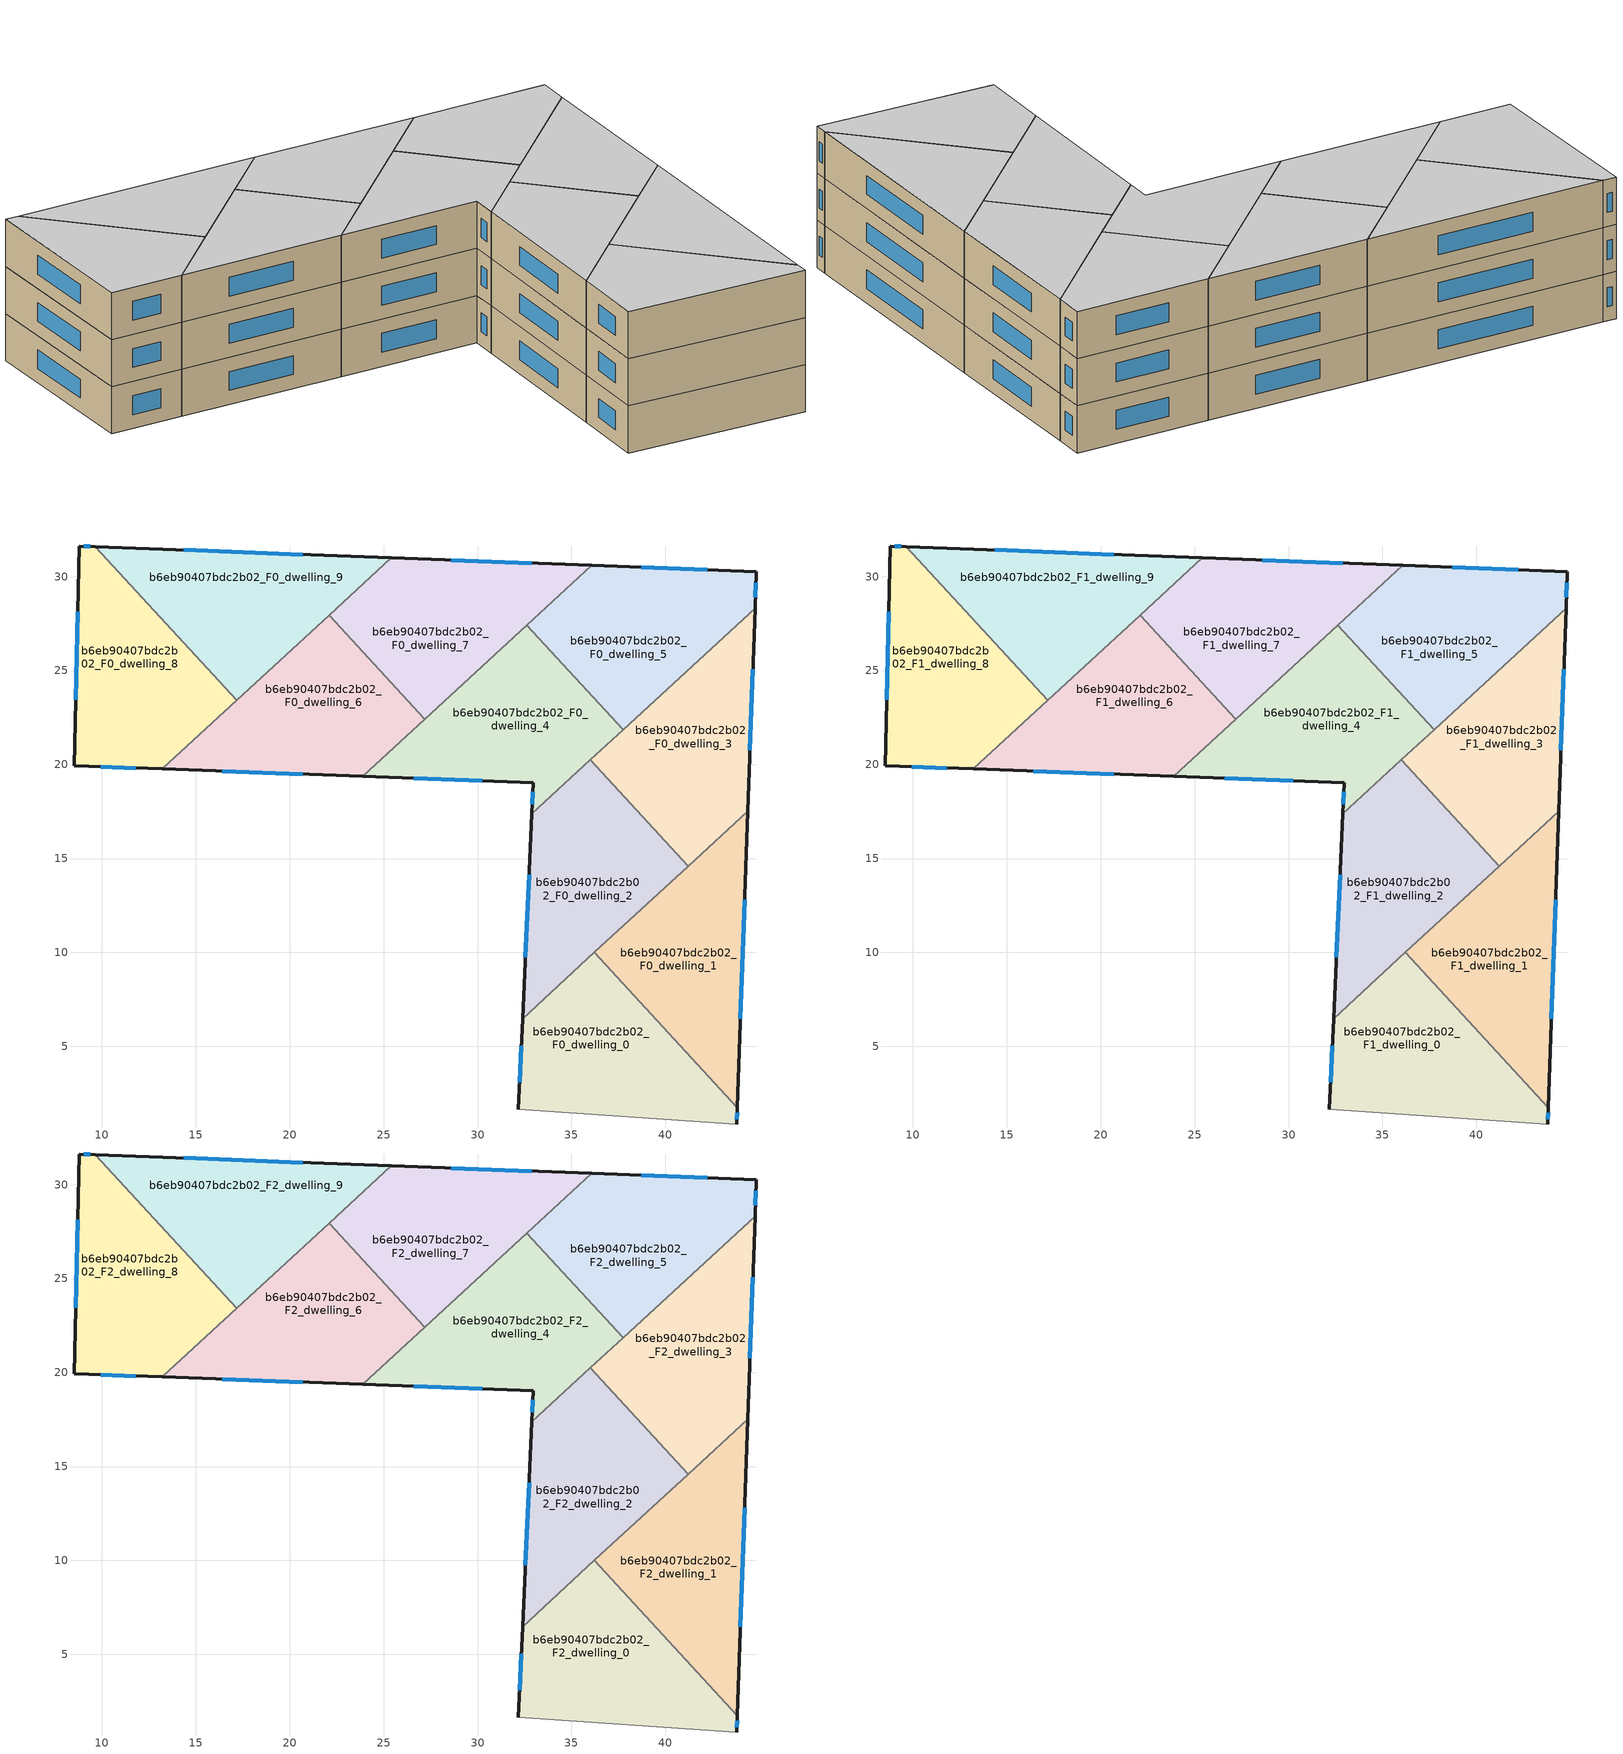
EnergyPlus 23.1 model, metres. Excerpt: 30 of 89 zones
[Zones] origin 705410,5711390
b6eb90407bdc2b02_F0_dwelling_0
 floor ground (EU_floor_Construction): 36.22,10 43.82,1.74 43.79,0.87 32.17,1.66 32.39,6.48 z0
 wall outside (EU_wall_Construction): 43.79,0.87 43.82,1.74 / 32.39,6.48 32.17,1.66 z0:3
 wall to b6eb90407bdc2b02_F0_dwelling_1 (EU_wall_Construction): 43.82,1.74 36.22,10 z0:3
 wall adiabatic (EU_wall_Construction): 32.17,1.66 43.79,0.87 z0:3
 wall to b6eb90407bdc2b02_F0_dwelling_2 (EU_wall_Construction): 36.22,10 32.39,6.48 z0:3
 window (EU_Window_Construction): 43.8,1.13 43.82,1.48 / 32.33,5.04 32.24,3.1 z0.9:2.1
b6eb90407bdc2b02_F0_dwelling_1
 floor ground (EU_floor_Construction): 44.38,17.52 43.82,1.74 36.22,10 z0
 wall outside (EU_wall_Construction): 43.82,1.74 44.38,17.52 z0:3
 wall to b6eb90407bdc2b02_F0_dwelling_3 (EU_wall_Construction): 44.38,17.52 41.21,14.6 z0:3
 wall to b6eb90407bdc2b02_F0_dwelling_2 (EU_wall_Construction): 41.21,14.6 36.22,10 z0:3
 window (EU_Window_Construction): 43.99,6.46 44.22,12.79 z0.9:2.1
b6eb90407bdc2b02_F0_dwelling_2
 floor ground (EU_floor_Construction): 36.01,20.25 41.21,14.6 32.39,6.48 32.9,17.39 z0
 wall outside (EU_wall_Construction): 32.9,17.39 32.39,6.48 z0:3
 wall to b6eb90407bdc2b02_F0_dwelling_3 (EU_wall_Construction): 41.21,14.6 36.01,20.25 z0:3
 wall to b6eb90407bdc2b02_F0_dwelling_4 (EU_wall_Construction): 36.01,20.25 32.9,17.39 z0:3
 window (EU_Window_Construction): 32.74,14.12 32.54,9.75 z0.9:2.1
b6eb90407bdc2b02_F0_dwelling_3
 floor ground (EU_floor_Construction): 44.77,28.31 44.38,17.52 41.21,14.6 36.01,20.25 z0
 wall outside (EU_wall_Construction): 44.38,17.52 44.77,28.31 z0:3
 wall to b6eb90407bdc2b02_F0_dwelling_5 (EU_wall_Construction): 44.77,28.31 37.74,21.85 z0:3
 wall to b6eb90407bdc2b02_F0_dwelling_4 (EU_wall_Construction): 37.74,21.85 36.01,20.25 z0:3
 window (EU_Window_Construction): 44.5,20.75 44.65,25.08 z0.9:2.1
b6eb90407bdc2b02_F0_dwelling_4
 floor ground (EU_floor_Construction): 32.63,27.41 37.74,21.85 32.9,17.39 32.97,19.03 23.89,19.37 z0
 wall outside (EU_wall_Construction): 23.89,19.37 32.97,19.03 32.9,17.39 z0:3
 wall to b6eb90407bdc2b02_F0_dwelling_5 (EU_wall_Construction): 37.74,21.85 32.63,27.41 z0:3
 wall to b6eb90407bdc2b02_F0_dwelling_7 (EU_wall_Construction): 32.63,27.41 27.2,22.42 z0:3
 wall to b6eb90407bdc2b02_F0_dwelling_6 (EU_wall_Construction): 27.2,22.42 23.89,19.37 z0:3
 window (EU_Window_Construction): 32.95,18.54 32.92,17.88 / 26.6,19.27 30.25,19.13 z0.9:2.1
b6eb90407bdc2b02_F0_dwelling_5
 floor ground (EU_floor_Construction): 44.83,30.26 44.77,28.31 37.74,21.85 32.63,27.41 36.08,30.59 z0
 wall outside (EU_wall_Construction): 44.77,28.31 44.83,30.26 36.08,30.59 z0:3
 wall to b6eb90407bdc2b02_F0_dwelling_7 (EU_wall_Construction): 36.08,30.59 32.63,27.41 z0:3
 window (EU_Window_Construction): 42.21,30.36 38.7,30.49 / 44.79,28.9 44.81,29.68 z0.9:2.1
b6eb90407bdc2b02_F0_dwelling_6
 floor ground (EU_floor_Construction): 22.11,27.95 27.2,22.42 23.89,19.37 13.21,19.76 z0
 wall outside (EU_wall_Construction): 13.21,19.76 23.89,19.37 z0:3
 wall to b6eb90407bdc2b02_F0_dwelling_7 (EU_wall_Construction): 27.2,22.42 22.11,27.95 z0:3
 wall to b6eb90407bdc2b02_F0_dwelling_9 (EU_wall_Construction): 22.11,27.95 17.18,23.41 z0:3
 wall to b6eb90407bdc2b02_F0_dwelling_8 (EU_wall_Construction): 17.18,23.41 13.21,19.76 z0:3
 window (EU_Window_Construction): 16.41,19.64 20.69,19.49 z0.9:2.1
b6eb90407bdc2b02_F0_dwelling_7
 floor ground (EU_floor_Construction): 36.08,30.59 27.2,22.42 22.11,27.95 25.42,31 z0
 wall outside (EU_wall_Construction): 36.08,30.59 25.42,31 z0:3
 wall to b6eb90407bdc2b02_F0_dwelling_9 (EU_wall_Construction): 25.42,31 22.11,27.95 z0:3
 window (EU_Window_Construction): 32.89,30.71 28.61,30.88 z0.9:2.1
b6eb90407bdc2b02_F0_dwelling_8
 floor ground (EU_floor_Construction): 9.65,31.6 17.18,23.41 13.21,19.76 8.54,19.94 8.8,31.63 z0
 wall outside (EU_wall_Construction): 9.65,31.6 8.8,31.63 8.54,19.94 13.21,19.76 z0:3
 wall to b6eb90407bdc2b02_F0_dwelling_9 (EU_wall_Construction): 17.18,23.41 9.65,31.6 z0:3
 window (EU_Window_Construction): 9.94,19.88 11.81,19.81 / 8.72,28.13 8.61,23.44 / 9.39,31.61 9.05,31.62 z0.9:2.1
b6eb90407bdc2b02_F0_dwelling_9
 floor ground (EU_floor_Construction): 25.42,31 17.18,23.41 9.65,31.6 z0
 wall outside (EU_wall_Construction): 25.42,31 9.65,31.6 z0:3
 window (EU_Window_Construction): 20.7,31.18 14.37,31.42 z0.9:2.1
b6eb90407bdc2b02_F1_dwelling_0
 floor to b6eb90407bdc2b02_F0_dwelling_0 (EU_floor_Construction): 36.22,10 43.82,1.74 43.79,0.87 32.17,1.66 32.39,6.48 z3
 wall outside (EU_wall_Construction): 43.79,0.87 43.82,1.74 / 32.39,6.48 32.17,1.66 z3:6
 wall to b6eb90407bdc2b02_F1_dwelling_1 (EU_wall_Construction): 43.82,1.74 36.22,10 z3:6
 wall adiabatic (EU_wall_Construction): 32.17,1.66 43.79,0.87 z3:6
 wall to b6eb90407bdc2b02_F1_dwelling_2 (EU_wall_Construction): 36.22,10 32.39,6.48 z3:6
 window (EU_Window_Construction): 43.8,1.13 43.82,1.48 / 32.33,5.04 32.24,3.1 z3.9:5.1
b6eb90407bdc2b02_F1_dwelling_1
 floor to b6eb90407bdc2b02_F0_dwelling_1 (EU_floor_Construction): 44.38,17.52 43.82,1.74 36.22,10 z3
 wall outside (EU_wall_Construction): 43.82,1.74 44.38,17.52 z3:6
 wall to b6eb90407bdc2b02_F1_dwelling_3 (EU_wall_Construction): 44.38,17.52 41.21,14.6 z3:6
 wall to b6eb90407bdc2b02_F1_dwelling_2 (EU_wall_Construction): 41.21,14.6 36.22,10 z3:6
 window (EU_Window_Construction): 43.99,6.46 44.22,12.79 z3.9:5.1
b6eb90407bdc2b02_F1_dwelling_2
 floor to b6eb90407bdc2b02_F0_dwelling_2 (EU_floor_Construction): 36.01,20.25 41.21,14.6 32.39,6.48 32.9,17.39 z3
 wall outside (EU_wall_Construction): 32.9,17.39 32.39,6.48 z3:6
 wall to b6eb90407bdc2b02_F1_dwelling_3 (EU_wall_Construction): 41.21,14.6 36.01,20.25 z3:6
 wall to b6eb90407bdc2b02_F1_dwelling_4 (EU_wall_Construction): 36.01,20.25 32.9,17.39 z3:6
 window (EU_Window_Construction): 32.74,14.12 32.54,9.75 z3.9:5.1
b6eb90407bdc2b02_F1_dwelling_3
 floor to b6eb90407bdc2b02_F0_dwelling_3 (EU_floor_Construction): 44.77,28.31 44.38,17.52 41.21,14.6 36.01,20.25 z3
 wall outside (EU_wall_Construction): 44.38,17.52 44.77,28.31 z3:6
 wall to b6eb90407bdc2b02_F1_dwelling_5 (EU_wall_Construction): 44.77,28.31 37.74,21.85 z3:6
 wall to b6eb90407bdc2b02_F1_dwelling_4 (EU_wall_Construction): 37.74,21.85 36.01,20.25 z3:6
 window (EU_Window_Construction): 44.5,20.75 44.65,25.08 z3.9:5.1
b6eb90407bdc2b02_F1_dwelling_4
 floor to b6eb90407bdc2b02_F0_dwelling_4 (EU_floor_Construction): 32.63,27.41 37.74,21.85 32.9,17.39 32.97,19.03 23.89,19.37 z3
 wall outside (EU_wall_Construction): 23.89,19.37 32.97,19.03 32.9,17.39 z3:6
 wall to b6eb90407bdc2b02_F1_dwelling_5 (EU_wall_Construction): 37.74,21.85 32.63,27.41 z3:6
 wall to b6eb90407bdc2b02_F1_dwelling_7 (EU_wall_Construction): 32.63,27.41 27.2,22.42 z3:6
 wall to b6eb90407bdc2b02_F1_dwelling_6 (EU_wall_Construction): 27.2,22.42 23.89,19.37 z3:6
 window (EU_Window_Construction): 32.95,18.54 32.92,17.88 / 26.6,19.27 30.25,19.13 z3.9:5.1
b6eb90407bdc2b02_F1_dwelling_5
 floor to b6eb90407bdc2b02_F0_dwelling_5 (EU_floor_Construction): 44.83,30.26 44.77,28.31 37.74,21.85 32.63,27.41 36.08,30.59 z3
 wall outside (EU_wall_Construction): 44.77,28.31 44.83,30.26 36.08,30.59 z3:6
 wall to b6eb90407bdc2b02_F1_dwelling_7 (EU_wall_Construction): 36.08,30.59 32.63,27.41 z3:6
 window (EU_Window_Construction): 42.21,30.36 38.7,30.49 / 44.79,28.9 44.81,29.68 z3.9:5.1
b6eb90407bdc2b02_F1_dwelling_6
 floor to b6eb90407bdc2b02_F0_dwelling_6 (EU_floor_Construction): 22.11,27.95 27.2,22.42 23.89,19.37 13.21,19.76 z3
 wall outside (EU_wall_Construction): 13.21,19.76 23.89,19.37 z3:6
 wall to b6eb90407bdc2b02_F1_dwelling_7 (EU_wall_Construction): 27.2,22.42 22.11,27.95 z3:6
 wall to b6eb90407bdc2b02_F1_dwelling_9 (EU_wall_Construction): 22.11,27.95 17.18,23.41 z3:6
 wall to b6eb90407bdc2b02_F1_dwelling_8 (EU_wall_Construction): 17.18,23.41 13.21,19.76 z3:6
 window (EU_Window_Construction): 16.41,19.64 20.69,19.49 z3.9:5.1
b6eb90407bdc2b02_F1_dwelling_7
 floor to b6eb90407bdc2b02_F0_dwelling_7 (EU_floor_Construction): 36.08,30.59 27.2,22.42 22.11,27.95 25.42,31 z3
 wall outside (EU_wall_Construction): 36.08,30.59 25.42,31 z3:6
 wall to b6eb90407bdc2b02_F1_dwelling_9 (EU_wall_Construction): 25.42,31 22.11,27.95 z3:6
 window (EU_Window_Construction): 32.89,30.71 28.61,30.88 z3.9:5.1
b6eb90407bdc2b02_F1_dwelling_8
 floor to b6eb90407bdc2b02_F0_dwelling_8 (EU_floor_Construction): 9.65,31.6 17.18,23.41 13.21,19.76 8.54,19.94 8.8,31.63 z3
 wall outside (EU_wall_Construction): 9.65,31.6 8.8,31.63 8.54,19.94 13.21,19.76 z3:6
 wall to b6eb90407bdc2b02_F1_dwelling_9 (EU_wall_Construction): 17.18,23.41 9.65,31.6 z3:6
 window (EU_Window_Construction): 9.94,19.88 11.81,19.81 / 8.72,28.13 8.61,23.44 / 9.39,31.61 9.05,31.62 z3.9:5.1
b6eb90407bdc2b02_F1_dwelling_9
 floor to b6eb90407bdc2b02_F0_dwelling_9 (EU_floor_Construction): 25.42,31 17.18,23.41 9.65,31.6 z3
 wall outside (EU_wall_Construction): 25.42,31 9.65,31.6 z3:6
 window (EU_Window_Construction): 20.7,31.18 14.37,31.42 z3.9:5.1
b6eb90407bdc2b02_F2_dwelling_0
 floor to b6eb90407bdc2b02_F1_dwelling_0 (EU_floor_Construction): 36.22,10 43.82,1.74 43.79,0.87 32.17,1.66 32.39,6.48 z6
 wall outside (EU_wall_Construction): 43.79,0.87 43.82,1.74 / 32.39,6.48 32.17,1.66 z6:9
 wall to b6eb90407bdc2b02_F2_dwelling_1 (EU_wall_Construction): 43.82,1.74 36.22,10 z6:9
 wall adiabatic (EU_wall_Construction): 32.17,1.66 43.79,0.87 z6:9
 wall to b6eb90407bdc2b02_F2_dwelling_2 (EU_wall_Construction): 36.22,10 32.39,6.48 z6:9
 window (EU_Window_Construction): 43.8,1.13 43.82,1.48 / 32.33,5.04 32.24,3.1 z6.9:8.1
 ceiling to b6eb90407bdc2b02_F3_dwelling_0 (EU_floor_Construction): 43.79,0.87 43.82,1.74 36.22,10 32.39,6.48 32.17,1.66 z9
b6eb90407bdc2b02_F2_dwelling_1
 floor to b6eb90407bdc2b02_F1_dwelling_1 (EU_floor_Construction): 44.38,17.52 43.82,1.74 36.22,10 z6
 wall outside (EU_wall_Construction): 43.82,1.74 44.38,17.52 z6:9
 wall to b6eb90407bdc2b02_F2_dwelling_3 (EU_wall_Construction): 44.38,17.52 41.21,14.6 z6:9
 wall to b6eb90407bdc2b02_F2_dwelling_2 (EU_wall_Construction): 41.21,14.6 36.22,10 z6:9
 window (EU_Window_Construction): 43.99,6.46 44.22,12.79 z6.9:8.1
 ceiling to b6eb90407bdc2b02_F3_dwelling_1 (EU_floor_Construction): 43.82,1.74 44.38,17.52 36.22,10 z9
b6eb90407bdc2b02_F2_dwelling_2
 floor to b6eb90407bdc2b02_F1_dwelling_2 (EU_floor_Construction): 36.01,20.25 41.21,14.6 32.39,6.48 32.9,17.39 z6
 wall outside (EU_wall_Construction): 32.9,17.39 32.39,6.48 z6:9
 wall to b6eb90407bdc2b02_F2_dwelling_3 (EU_wall_Construction): 41.21,14.6 36.01,20.25 z6:9
 wall to b6eb90407bdc2b02_F2_dwelling_4 (EU_wall_Construction): 36.01,20.25 32.9,17.39 z6:9
 window (EU_Window_Construction): 32.74,14.12 32.54,9.75 z6.9:8.1
 ceiling to b6eb90407bdc2b02_F3_dwelling_2 (EU_floor_Construction): 41.21,14.6 36.01,20.25 32.9,17.39 32.39,6.48 z9
b6eb90407bdc2b02_F2_dwelling_3
 floor to b6eb90407bdc2b02_F1_dwelling_3 (EU_floor_Construction): 44.77,28.31 44.38,17.52 41.21,14.6 36.01,20.25 z6
 wall outside (EU_wall_Construction): 44.38,17.52 44.77,28.31 z6:9
 wall to b6eb90407bdc2b02_F2_dwelling_5 (EU_wall_Construction): 44.77,28.31 37.74,21.85 z6:9
 wall to b6eb90407bdc2b02_F2_dwelling_4 (EU_wall_Construction): 37.74,21.85 36.01,20.25 z6:9
 window (EU_Window_Construction): 44.5,20.75 44.65,25.08 z6.9:8.1
 ceiling to b6eb90407bdc2b02_F3_dwelling_3 (EU_floor_Construction): 44.38,17.52 44.77,28.31 36.01,20.25 41.21,14.6 z9
b6eb90407bdc2b02_F2_dwelling_4
 floor to b6eb90407bdc2b02_F1_dwelling_4 (EU_floor_Construction): 32.63,27.41 37.74,21.85 32.9,17.39 32.97,19.03 23.89,19.37 z6
 wall outside (EU_wall_Construction): 23.89,19.37 32.97,19.03 32.9,17.39 z6:9
 wall to b6eb90407bdc2b02_F2_dwelling_5 (EU_wall_Construction): 37.74,21.85 32.63,27.41 z6:9
 wall to b6eb90407bdc2b02_F2_dwelling_7 (EU_wall_Construction): 32.63,27.41 27.2,22.42 z6:9
 wall to b6eb90407bdc2b02_F2_dwelling_6 (EU_wall_Construction): 27.2,22.42 23.89,19.37 z6:9
 window (EU_Window_Construction): 32.95,18.54 32.92,17.88 / 26.6,19.27 30.25,19.13 z6.9:8.1
 ceiling to b6eb90407bdc2b02_F3_dwelling_4 (EU_floor_Construction): 37.74,21.85 32.63,27.41 23.89,19.37 32.97,19.03 32.9,17.39 z9
b6eb90407bdc2b02_F2_dwelling_5
 floor to b6eb90407bdc2b02_F1_dwelling_5 (EU_floor_Construction): 44.83,30.26 44.77,28.31 37.74,21.85 32.63,27.41 36.08,30.59 z6
 wall outside (EU_wall_Construction): 44.77,28.31 44.83,30.26 36.08,30.59 z6:9
 wall to b6eb90407bdc2b02_F2_dwelling_7 (EU_wall_Construction): 36.08,30.59 32.63,27.41 z6:9
 window (EU_Window_Construction): 42.21,30.36 38.7,30.49 / 44.79,28.9 44.81,29.68 z6.9:8.1
 ceiling to b6eb90407bdc2b02_F3_dwelling_5 (EU_floor_Construction): 44.77,28.31 44.83,30.26 36.08,30.59 32.63,27.41 37.74,21.85 z9
b6eb90407bdc2b02_F2_dwelling_6
 floor to b6eb90407bdc2b02_F1_dwelling_6 (EU_floor_Construction): 22.11,27.95 27.2,22.42 23.89,19.37 13.21,19.76 z6
 wall outside (EU_wall_Construction): 13.21,19.76 23.89,19.37 z6:9
 wall to b6eb90407bdc2b02_F2_dwelling_7 (EU_wall_Construction): 27.2,22.42 22.11,27.95 z6:9
 wall to b6eb90407bdc2b02_F2_dwelling_9 (EU_wall_Construction): 22.11,27.95 17.18,23.41 z6:9
 wall to b6eb90407bdc2b02_F2_dwelling_8 (EU_wall_Construction): 17.18,23.41 13.21,19.76 z6:9
 window (EU_Window_Construction): 16.41,19.64 20.69,19.49 z6.9:8.1
 ceiling to b6eb90407bdc2b02_F3_dwelling_6 (EU_floor_Construction): 27.2,22.42 22.11,27.95 13.21,19.76 23.89,19.37 z9
b6eb90407bdc2b02_F2_dwelling_7
 floor to b6eb90407bdc2b02_F1_dwelling_7 (EU_floor_Construction): 36.08,30.59 27.2,22.42 22.11,27.95 25.42,31 z6
 wall outside (EU_wall_Construction): 36.08,30.59 25.42,31 z6:9
 wall to b6eb90407bdc2b02_F2_dwelling_9 (EU_wall_Construction): 25.42,31 22.11,27.95 z6:9
 window (EU_Window_Construction): 32.89,30.71 28.61,30.88 z6.9:8.1
 ceiling to b6eb90407bdc2b02_F3_dwelling_7 (EU_floor_Construction): 36.08,30.59 25.42,31 22.11,27.95 27.2,22.42 z9
b6eb90407bdc2b02_F2_dwelling_8
 floor to b6eb90407bdc2b02_F1_dwelling_8 (EU_floor_Construction): 9.65,31.6 17.18,23.41 13.21,19.76 8.54,19.94 8.8,31.63 z6
 wall outside (EU_wall_Construction): 9.65,31.6 8.8,31.63 8.54,19.94 13.21,19.76 z6:9
 wall to b6eb90407bdc2b02_F2_dwelling_9 (EU_wall_Construction): 17.18,23.41 9.65,31.6 z6:9
 window (EU_Window_Construction): 9.94,19.88 11.81,19.81 / 8.72,28.13 8.61,23.44 / 9.39,31.61 9.05,31.62 z6.9:8.1
 ceiling to b6eb90407bdc2b02_F3_dwelling_8 (EU_floor_Construction): 17.18,23.41 9.65,31.6 8.8,31.63 8.54,19.94 13.21,19.76 z9
b6eb90407bdc2b02_F2_dwelling_9
 floor to b6eb90407bdc2b02_F1_dwelling_9 (EU_floor_Construction): 25.42,31 17.18,23.41 9.65,31.6 z6
 wall outside (EU_wall_Construction): 25.42,31 9.65,31.6 z6:9
 window (EU_Window_Construction): 20.7,31.18 14.37,31.42 z6.9:8.1
 ceiling to b6eb90407bdc2b02_F3_dwelling_9 (EU_floor_Construction): 25.42,31 9.65,31.6 17.18,23.41 z9
[Building]
EU S2 Campaign: North Axis=0; Terrain=City; Solar Distribution=FullExterior
[Site:Location]
London: Latitude=51.5; Longitude=-0.5; Time Zone=0; Elevation=25
[SizingPeriod:WeatherFileDays]
AnnualSizingPeriod: Begin Month=1; Begin Day of Month=1; End Month=12; End Day of Month=31; Day of Week for Start Day=Monday; Use Weather File Daylight Saving Period=No; Use Weather File Rain and Snow Indicators=No
[MATERIAL]
EU_InternalMass_Material: Roughness=MediumRough; Thickness=0.1; Conductivity=1; Density=1800; Specific Heat=900; Thermal Absorptance=0.9; Solar Absorptance=0.7; Visible Absorptance=0.7
[MATERIAL:NOMASS] Roughness=MediumRough; Thermal Absorptance=0.9; Solar Absorptance=0.7; Visible Absorptance=0.7
Name | Thermal Resistance
EU_wall_NoMass | 1.04674
EU_floor_NoMass | 2.04616
[WINDOWMATERIAL:SIMPLEGLAZINGSYSTEM]
EU_Window_SimpleGlazing: UFactor=4.25843; Solar Heat Gain Coefficient=0.85; Visible Transmittance=0.85
[CONSTRUCTION]
EU_wall_Construction: EU_wall_NoMass
EU_floor_Construction: EU_floor_NoMass
EU_Window_Construction: EU_Window_SimpleGlazing
EU_InternalMass_Construction: EU_InternalMass_Material
[ZONE] Type=1; Multiplier=1; Ceiling Height=autocalculate; Floor Area=autocalculate; Part of Total Floor Area=Yes
Name | Volume
b6eb90407bdc2b02_F0_dwelling_0; b6eb90407bdc2b02_F1_dwelling_0; b6eb90407bdc2b02_F2_dwelling_0 | 186.964
b6eb90407bdc2b02_F0_dwelling_1; b6eb90407bdc2b02_F1_dwelling_1; b6eb90407bdc2b02_F2_dwelling_1 | 186.929
b6eb90407bdc2b02_F0_dwelling_2; b6eb90407bdc2b02_F1_dwelling_2; b6eb90407bdc2b02_F2_dwelling_2 | 186.943
b6eb90407bdc2b02_F0_dwelling_3; b6eb90407bdc2b02_F1_dwelling_3; b6eb90407bdc2b02_F2_dwelling_3 | 186.94
b6eb90407bdc2b02_F0_dwelling_4; b6eb90407bdc2b02_F1_dwelling_4; b6eb90407bdc2b02_F2_dwelling_4 | 186.948
b6eb90407bdc2b02_F0_dwelling_5; b6eb90407bdc2b02_F1_dwelling_5; b6eb90407bdc2b02_F2_dwelling_5 | 186.931
b6eb90407bdc2b02_F0_dwelling_6; b6eb90407bdc2b02_F1_dwelling_6; b6eb90407bdc2b02_F2_dwelling_6 | 186.949
b6eb90407bdc2b02_F0_dwelling_7; b6eb90407bdc2b02_F1_dwelling_7; b6eb90407bdc2b02_F2_dwelling_7 | 186.944
b6eb90407bdc2b02_F0_dwelling_8; b6eb90407bdc2b02_F1_dwelling_8; b6eb90407bdc2b02_F2_dwelling_8 | 186.927
b6eb90407bdc2b02_F0_dwelling_9; b6eb90407bdc2b02_F1_dwelling_9; b6eb90407bdc2b02_F2_dwelling_9 | 186.934
[INTERNALMASS] Construction=EU_InternalMass_Construction
Name | Zone or ZoneList | Surface Area
b6eb90407bdc2b02_F0_dwelling_0_EU_InternalMass | b6eb90407bdc2b02_F0_dwelling_0 | 62.3211
b6eb90407bdc2b02_F0_dwelling_1_EU_InternalMass | b6eb90407bdc2b02_F0_dwelling_1 | 62.3097
b6eb90407bdc2b02_F0_dwelling_2_EU_InternalMass | b6eb90407bdc2b02_F0_dwelling_2 | 62.3146
b6eb90407bdc2b02_F0_dwelling_3_EU_InternalMass | b6eb90407bdc2b02_F0_dwelling_3 | 62.3135
b6eb90407bdc2b02_F0_dwelling_4_EU_InternalMass | b6eb90407bdc2b02_F0_dwelling_4 | 62.316
b6eb90407bdc2b02_F0_dwelling_5_EU_InternalMass | b6eb90407bdc2b02_F0_dwelling_5 | 62.31
b6eb90407bdc2b02_F0_dwelling_6_EU_InternalMass | b6eb90407bdc2b02_F0_dwelling_6 | 62.3165
b6eb90407bdc2b02_F0_dwelling_7_EU_InternalMass | b6eb90407bdc2b02_F0_dwelling_7 | 62.3146
b6eb90407bdc2b02_F0_dwelling_8_EU_InternalMass | b6eb90407bdc2b02_F0_dwelling_8 | 62.3094
b6eb90407bdc2b02_F0_dwelling_9_EU_InternalMass | b6eb90407bdc2b02_F0_dwelling_9 | 62.3113
b6eb90407bdc2b02_F1_dwelling_0_EU_InternalMass | b6eb90407bdc2b02_F1_dwelling_0 | 62.3211
b6eb90407bdc2b02_F1_dwelling_1_EU_InternalMass | b6eb90407bdc2b02_F1_dwelling_1 | 62.3097
b6eb90407bdc2b02_F1_dwelling_2_EU_InternalMass | b6eb90407bdc2b02_F1_dwelling_2 | 62.3146
b6eb90407bdc2b02_F1_dwelling_3_EU_InternalMass | b6eb90407bdc2b02_F1_dwelling_3 | 62.3135
b6eb90407bdc2b02_F1_dwelling_4_EU_InternalMass | b6eb90407bdc2b02_F1_dwelling_4 | 62.316
b6eb90407bdc2b02_F1_dwelling_5_EU_InternalMass | b6eb90407bdc2b02_F1_dwelling_5 | 62.31
b6eb90407bdc2b02_F1_dwelling_6_EU_InternalMass | b6eb90407bdc2b02_F1_dwelling_6 | 62.3165
b6eb90407bdc2b02_F1_dwelling_7_EU_InternalMass | b6eb90407bdc2b02_F1_dwelling_7 | 62.3146
b6eb90407bdc2b02_F1_dwelling_8_EU_InternalMass | b6eb90407bdc2b02_F1_dwelling_8 | 62.3094
b6eb90407bdc2b02_F1_dwelling_9_EU_InternalMass | b6eb90407bdc2b02_F1_dwelling_9 | 62.3113
b6eb90407bdc2b02_F2_dwelling_0_EU_InternalMass | b6eb90407bdc2b02_F2_dwelling_0 | 62.3211
b6eb90407bdc2b02_F2_dwelling_1_EU_InternalMass | b6eb90407bdc2b02_F2_dwelling_1 | 62.3097
b6eb90407bdc2b02_F2_dwelling_2_EU_InternalMass | b6eb90407bdc2b02_F2_dwelling_2 | 62.3146
b6eb90407bdc2b02_F2_dwelling_3_EU_InternalMass | b6eb90407bdc2b02_F2_dwelling_3 | 62.3135
b6eb90407bdc2b02_F2_dwelling_4_EU_InternalMass | b6eb90407bdc2b02_F2_dwelling_4 | 62.316
b6eb90407bdc2b02_F2_dwelling_5_EU_InternalMass | b6eb90407bdc2b02_F2_dwelling_5 | 62.31
b6eb90407bdc2b02_F2_dwelling_6_EU_InternalMass | b6eb90407bdc2b02_F2_dwelling_6 | 62.3165
b6eb90407bdc2b02_F2_dwelling_7_EU_InternalMass | b6eb90407bdc2b02_F2_dwelling_7 | 62.3146
b6eb90407bdc2b02_F2_dwelling_8_EU_InternalMass | b6eb90407bdc2b02_F2_dwelling_8 | 62.3094
b6eb90407bdc2b02_F2_dwelling_9_EU_InternalMass | b6eb90407bdc2b02_F2_dwelling_9 | 62.3113
[OTHEREQUIPMENT] Fuel Type=Electricity; Design Level Calculation Method=Watts/Area; Power per Zone Floor Area=1; Fraction Latent=0; Fraction Radiant=0; Fraction Lost=0; Carbon Dioxide Generation Rate=0; EndUse Subcategory=EU_Step8_InternalGains
Name | Zone or ZoneList or Space or SpaceList | Schedule
EU_Step8_InternalGain_b6eb90407bdc2b02_F0_dwelling_0_f000 | b6eb90407bdc2b02_F0_dwelling_0 | EU_Step8_GainSchedule_b6eb90407bdc2b02_F0_dwelling_0_f000
EU_Step8_InternalGain_b6eb90407bdc2b02_F0_dwelling_1_f000 | b6eb90407bdc2b02_F0_dwelling_1 | EU_Step8_GainSchedule_b6eb90407bdc2b02_F0_dwelling_1_f000
EU_Step8_InternalGain_b6eb90407bdc2b02_F0_dwelling_2_f000 | b6eb90407bdc2b02_F0_dwelling_2 | EU_Step8_GainSchedule_b6eb90407bdc2b02_F0_dwelling_2_f000
EU_Step8_InternalGain_b6eb90407bdc2b02_F0_dwelling_3_f000 | b6eb90407bdc2b02_F0_dwelling_3 | EU_Step8_GainSchedule_b6eb90407bdc2b02_F0_dwelling_3_f000
EU_Step8_InternalGain_b6eb90407bdc2b02_F0_dwelling_4_f000 | b6eb90407bdc2b02_F0_dwelling_4 | EU_Step8_GainSchedule_b6eb90407bdc2b02_F0_dwelling_4_f000
EU_Step8_InternalGain_b6eb90407bdc2b02_F0_dwelling_5_f000 | b6eb90407bdc2b02_F0_dwelling_5 | EU_Step8_GainSchedule_b6eb90407bdc2b02_F0_dwelling_5_f000
EU_Step8_InternalGain_b6eb90407bdc2b02_F0_dwelling_6_f000 | b6eb90407bdc2b02_F0_dwelling_6 | EU_Step8_GainSchedule_b6eb90407bdc2b02_F0_dwelling_6_f000
EU_Step8_InternalGain_b6eb90407bdc2b02_F0_dwelling_7_f000 | b6eb90407bdc2b02_F0_dwelling_7 | EU_Step8_GainSchedule_b6eb90407bdc2b02_F0_dwelling_7_f000
EU_Step8_InternalGain_b6eb90407bdc2b02_F0_dwelling_8_f000 | b6eb90407bdc2b02_F0_dwelling_8 | EU_Step8_GainSchedule_b6eb90407bdc2b02_F0_dwelling_8_f000
EU_Step8_InternalGain_b6eb90407bdc2b02_F0_dwelling_9_f000 | b6eb90407bdc2b02_F0_dwelling_9 | EU_Step8_GainSchedule_b6eb90407bdc2b02_F0_dwelling_9_f000
EU_Step8_InternalGain_b6eb90407bdc2b02_F1_dwelling_0_f000 | b6eb90407bdc2b02_F1_dwelling_0 | EU_Step8_GainSchedule_b6eb90407bdc2b02_F1_dwelling_0_f000
EU_Step8_InternalGain_b6eb90407bdc2b02_F1_dwelling_1_f000 | b6eb90407bdc2b02_F1_dwelling_1 | EU_Step8_GainSchedule_b6eb90407bdc2b02_F1_dwelling_1_f000
EU_Step8_InternalGain_b6eb90407bdc2b02_F1_dwelling_2_f000 | b6eb90407bdc2b02_F1_dwelling_2 | EU_Step8_GainSchedule_b6eb90407bdc2b02_F1_dwelling_2_f000
EU_Step8_InternalGain_b6eb90407bdc2b02_F1_dwelling_3_f000 | b6eb90407bdc2b02_F1_dwelling_3 | EU_Step8_GainSchedule_b6eb90407bdc2b02_F1_dwelling_3_f000
EU_Step8_InternalGain_b6eb90407bdc2b02_F1_dwelling_4_f000 | b6eb90407bdc2b02_F1_dwelling_4 | EU_Step8_GainSchedule_b6eb90407bdc2b02_F1_dwelling_4_f000
EU_Step8_InternalGain_b6eb90407bdc2b02_F1_dwelling_5_f000 | b6eb90407bdc2b02_F1_dwelling_5 | EU_Step8_GainSchedule_b6eb90407bdc2b02_F1_dwelling_5_f000
EU_Step8_InternalGain_b6eb90407bdc2b02_F1_dwelling_6_f000 | b6eb90407bdc2b02_F1_dwelling_6 | EU_Step8_GainSchedule_b6eb90407bdc2b02_F1_dwelling_6_f000
EU_Step8_InternalGain_b6eb90407bdc2b02_F1_dwelling_7_f000 | b6eb90407bdc2b02_F1_dwelling_7 | EU_Step8_GainSchedule_b6eb90407bdc2b02_F1_dwelling_7_f000
EU_Step8_InternalGain_b6eb90407bdc2b02_F1_dwelling_8_f000 | b6eb90407bdc2b02_F1_dwelling_8 | EU_Step8_GainSchedule_b6eb90407bdc2b02_F1_dwelling_8_f000
EU_Step8_InternalGain_b6eb90407bdc2b02_F1_dwelling_9_f000 | b6eb90407bdc2b02_F1_dwelling_9 | EU_Step8_GainSchedule_b6eb90407bdc2b02_F1_dwelling_9_f000
EU_Step8_InternalGain_b6eb90407bdc2b02_F2_dwelling_0_f000 | b6eb90407bdc2b02_F2_dwelling_0 | EU_Step8_GainSchedule_b6eb90407bdc2b02_F2_dwelling_0_f000
EU_Step8_InternalGain_b6eb90407bdc2b02_F2_dwelling_1_f000 | b6eb90407bdc2b02_F2_dwelling_1 | EU_Step8_GainSchedule_b6eb90407bdc2b02_F2_dwelling_1_f000
EU_Step8_InternalGain_b6eb90407bdc2b02_F2_dwelling_2_f000 | b6eb90407bdc2b02_F2_dwelling_2 | EU_Step8_GainSchedule_b6eb90407bdc2b02_F2_dwelling_2_f000
EU_Step8_InternalGain_b6eb90407bdc2b02_F2_dwelling_3_f000 | b6eb90407bdc2b02_F2_dwelling_3 | EU_Step8_GainSchedule_b6eb90407bdc2b02_F2_dwelling_3_f000
EU_Step8_InternalGain_b6eb90407bdc2b02_F2_dwelling_4_f000 | b6eb90407bdc2b02_F2_dwelling_4 | EU_Step8_GainSchedule_b6eb90407bdc2b02_F2_dwelling_4_f000
EU_Step8_InternalGain_b6eb90407bdc2b02_F2_dwelling_5_f000 | b6eb90407bdc2b02_F2_dwelling_5 | EU_Step8_GainSchedule_b6eb90407bdc2b02_F2_dwelling_5_f000
EU_Step8_InternalGain_b6eb90407bdc2b02_F2_dwelling_6_f000 | b6eb90407bdc2b02_F2_dwelling_6 | EU_Step8_GainSchedule_b6eb90407bdc2b02_F2_dwelling_6_f000
EU_Step8_InternalGain_b6eb90407bdc2b02_F2_dwelling_7_f000 | b6eb90407bdc2b02_F2_dwelling_7 | EU_Step8_GainSchedule_b6eb90407bdc2b02_F2_dwelling_7_f000
EU_Step8_InternalGain_b6eb90407bdc2b02_F2_dwelling_8_f000 | b6eb90407bdc2b02_F2_dwelling_8 | EU_Step8_GainSchedule_b6eb90407bdc2b02_F2_dwelling_8_f000
EU_Step8_InternalGain_b6eb90407bdc2b02_F2_dwelling_9_f000 | b6eb90407bdc2b02_F2_dwelling_9 | EU_Step8_GainSchedule_b6eb90407bdc2b02_F2_dwelling_9_f000
[ZONEVENTILATION:DESIGNFLOWRATE] Schedule=EU_AlwaysOn; Design Flow Rate Calculation Method=AirChanges/Hour; Air Changes per Hour=0.488719; Ventilation Type=Natural; Fan Pressure Rise=0; Fan Total Efficiency=1; Constant Term Coefficient=1; Temperature Term Coefficient=0; Velocity Term Coefficient=0; Velocity Squared Term Coefficient=0; Minimum Indoor Temperature=-100; Maximum Indoor Temperature=100; Delta Temperature=-100; Minimum Outdoor Temperature=-100; Maximum Outdoor Temperature=100; Maximum Wind Speed=40
Name | Zone or ZoneList or Space or SpaceList
EU_ConstantAir_b6eb90407bdc2b02_F0_dwelling_0 | b6eb90407bdc2b02_F0_dwelling_0
EU_ConstantAir_b6eb90407bdc2b02_F0_dwelling_1 | b6eb90407bdc2b02_F0_dwelling_1
EU_ConstantAir_b6eb90407bdc2b02_F0_dwelling_2 | b6eb90407bdc2b02_F0_dwelling_2
EU_ConstantAir_b6eb90407bdc2b02_F0_dwelling_3 | b6eb90407bdc2b02_F0_dwelling_3
EU_ConstantAir_b6eb90407bdc2b02_F0_dwelling_4 | b6eb90407bdc2b02_F0_dwelling_4
EU_ConstantAir_b6eb90407bdc2b02_F0_dwelling_5 | b6eb90407bdc2b02_F0_dwelling_5
EU_ConstantAir_b6eb90407bdc2b02_F0_dwelling_6 | b6eb90407bdc2b02_F0_dwelling_6
EU_ConstantAir_b6eb90407bdc2b02_F0_dwelling_7 | b6eb90407bdc2b02_F0_dwelling_7
EU_ConstantAir_b6eb90407bdc2b02_F0_dwelling_8 | b6eb90407bdc2b02_F0_dwelling_8
EU_ConstantAir_b6eb90407bdc2b02_F0_dwelling_9 | b6eb90407bdc2b02_F0_dwelling_9
EU_ConstantAir_b6eb90407bdc2b02_F1_dwelling_0 | b6eb90407bdc2b02_F1_dwelling_0
EU_ConstantAir_b6eb90407bdc2b02_F1_dwelling_1 | b6eb90407bdc2b02_F1_dwelling_1
EU_ConstantAir_b6eb90407bdc2b02_F1_dwelling_2 | b6eb90407bdc2b02_F1_dwelling_2
EU_ConstantAir_b6eb90407bdc2b02_F1_dwelling_3 | b6eb90407bdc2b02_F1_dwelling_3
EU_ConstantAir_b6eb90407bdc2b02_F1_dwelling_4 | b6eb90407bdc2b02_F1_dwelling_4
EU_ConstantAir_b6eb90407bdc2b02_F1_dwelling_5 | b6eb90407bdc2b02_F1_dwelling_5
EU_ConstantAir_b6eb90407bdc2b02_F1_dwelling_6 | b6eb90407bdc2b02_F1_dwelling_6
EU_ConstantAir_b6eb90407bdc2b02_F1_dwelling_7 | b6eb90407bdc2b02_F1_dwelling_7
EU_ConstantAir_b6eb90407bdc2b02_F1_dwelling_8 | b6eb90407bdc2b02_F1_dwelling_8
EU_ConstantAir_b6eb90407bdc2b02_F1_dwelling_9 | b6eb90407bdc2b02_F1_dwelling_9
EU_ConstantAir_b6eb90407bdc2b02_F2_dwelling_0 | b6eb90407bdc2b02_F2_dwelling_0
EU_ConstantAir_b6eb90407bdc2b02_F2_dwelling_1 | b6eb90407bdc2b02_F2_dwelling_1
EU_ConstantAir_b6eb90407bdc2b02_F2_dwelling_2 | b6eb90407bdc2b02_F2_dwelling_2
EU_ConstantAir_b6eb90407bdc2b02_F2_dwelling_3 | b6eb90407bdc2b02_F2_dwelling_3
EU_ConstantAir_b6eb90407bdc2b02_F2_dwelling_4 | b6eb90407bdc2b02_F2_dwelling_4
EU_ConstantAir_b6eb90407bdc2b02_F2_dwelling_5 | b6eb90407bdc2b02_F2_dwelling_5
EU_ConstantAir_b6eb90407bdc2b02_F2_dwelling_6 | b6eb90407bdc2b02_F2_dwelling_6
EU_ConstantAir_b6eb90407bdc2b02_F2_dwelling_7 | b6eb90407bdc2b02_F2_dwelling_7
EU_ConstantAir_b6eb90407bdc2b02_F2_dwelling_8 | b6eb90407bdc2b02_F2_dwelling_8
EU_ConstantAir_b6eb90407bdc2b02_F2_dwelling_9 | b6eb90407bdc2b02_F2_dwelling_9
[HVACTEMPLATE:THERMOSTAT] Constant Heating Setpoint=20; Constant Cooling Setpoint=50
EU_HeatOnly_b6eb90407bdc2b02_F0_dwelling_0; EU_HeatOnly_b6eb90407bdc2b02_F0_dwelling_1; EU_HeatOnly_b6eb90407bdc2b02_F0_dwelling_2; EU_HeatOnly_b6eb90407bdc2b02_F0_dwelling_3; EU_HeatOnly_b6eb90407bdc2b02_F0_dwelling_4; EU_HeatOnly_b6eb90407bdc2b02_F0_dwelling_5; EU_HeatOnly_b6eb90407bdc2b02_F0_dwelling_6; EU_HeatOnly_b6eb90407bdc2b02_F0_dwelling_7; EU_HeatOnly_b6eb90407bdc2b02_F0_dwelling_8; EU_HeatOnly_b6eb90407bdc2b02_F0_dwelling_9; EU_HeatOnly_b6eb90407bdc2b02_F1_dwelling_0; EU_HeatOnly_b6eb90407bdc2b02_F1_dwelling_1; EU_HeatOnly_b6eb90407bdc2b02_F1_dwelling_2; EU_HeatOnly_b6eb90407bdc2b02_F1_dwelling_3; EU_HeatOnly_b6eb90407bdc2b02_F1_dwelling_4; EU_HeatOnly_b6eb90407bdc2b02_F1_dwelling_5; EU_HeatOnly_b6eb90407bdc2b02_F1_dwelling_6; EU_HeatOnly_b6eb90407bdc2b02_F1_dwelling_7; EU_HeatOnly_b6eb90407bdc2b02_F1_dwelling_8; EU_HeatOnly_b6eb90407bdc2b02_F1_dwelling_9; EU_HeatOnly_b6eb90407bdc2b02_F2_dwelling_0; EU_HeatOnly_b6eb90407bdc2b02_F2_dwelling_1; EU_HeatOnly_b6eb90407bdc2b02_F2_dwelling_2; EU_HeatOnly_b6eb90407bdc2b02_F2_dwelling_3; EU_HeatOnly_b6eb90407bdc2b02_F2_dwelling_4; EU_HeatOnly_b6eb90407bdc2b02_F2_dwelling_5; EU_HeatOnly_b6eb90407bdc2b02_F2_dwelling_6; EU_HeatOnly_b6eb90407bdc2b02_F2_dwelling_7; EU_HeatOnly_b6eb90407bdc2b02_F2_dwelling_8; EU_HeatOnly_b6eb90407bdc2b02_F2_dwelling_9; EU_HeatOnly_b6eb90407bdc2b02_F3_dwelling_0; EU_HeatOnly_b6eb90407bdc2b02_F3_dwelling_1; EU_HeatOnly_b6eb90407bdc2b02_F3_dwelling_2; EU_HeatOnly_b6eb90407bdc2b02_F3_dwelling_3; EU_HeatOnly_b6eb90407bdc2b02_F3_dwelling_4; EU_HeatOnly_b6eb90407bdc2b02_F3_dwelling_5; EU_HeatOnly_b6eb90407bdc2b02_F3_dwelling_6; EU_HeatOnly_b6eb90407bdc2b02_F3_dwelling_7; EU_HeatOnly_b6eb90407bdc2b02_F3_dwelling_8; EU_HeatOnly_b6eb90407bdc2b02_F3_dwelling_9; EU_HeatOnly_b6eb90407bdc2b02_F4_dwelling_0; EU_HeatOnly_b6eb90407bdc2b02_F4_dwelling_1; EU_HeatOnly_b6eb90407bdc2b02_F4_dwelling_2; EU_HeatOnly_b6eb90407bdc2b02_F4_dwelling_3; EU_HeatOnly_b6eb90407bdc2b02_F4_dwelling_4; EU_HeatOnly_b6eb90407bdc2b02_F4_dwelling_5; EU_HeatOnly_b6eb90407bdc2b02_F4_dwelling_6; EU_HeatOnly_b6eb90407bdc2b02_F4_dwelling_7; EU_HeatOnly_b6eb90407bdc2b02_F4_dwelling_8; EU_HeatOnly_b6eb90407bdc2b02_F4_dwelling_9; EU_HeatOnly_b6eb90407bdc2b02_F5_dwelling_0; EU_HeatOnly_b6eb90407bdc2b02_F5_dwelling_1; EU_HeatOnly_b6eb90407bdc2b02_F5_dwelling_2; EU_HeatOnly_b6eb90407bdc2b02_F5_dwelling_3; EU_HeatOnly_b6eb90407bdc2b02_F5_dwelling_4; EU_HeatOnly_b6eb90407bdc2b02_F5_dwelling_5; EU_HeatOnly_b6eb90407bdc2b02_F5_dwelling_6; EU_HeatOnly_b6eb90407bdc2b02_F5_dwelling_7; EU_HeatOnly_b6eb90407bdc2b02_F5_dwelling_8; EU_HeatOnly_b6eb90407bdc2b02_F5_dwelling_9; EU_HeatOnly_b6eb90407bdc2b02_F6_dwelling_0; EU_HeatOnly_b6eb90407bdc2b02_F6_dwelling_1; EU_HeatOnly_b6eb90407bdc2b02_F6_dwelling_2; EU_HeatOnly_b6eb90407bdc2b02_F6_dwelling_3; EU_HeatOnly_b6eb90407bdc2b02_F6_dwelling_4; EU_HeatOnly_b6eb90407bdc2b02_F6_dwelling_5; EU_HeatOnly_b6eb90407bdc2b02_F6_dwelling_6; EU_HeatOnly_b6eb90407bdc2b02_F6_dwelling_7; EU_HeatOnly_b6eb90407bdc2b02_F6_dwelling_8; EU_HeatOnly_b6eb90407bdc2b02_F6_dwelling_9; EU_HeatOnly_b6eb90407bdc2b02_F7_dwelling_0; EU_HeatOnly_b6eb90407bdc2b02_F7_dwelling_1; EU_HeatOnly_b6eb90407bdc2b02_F7_dwelling_2; EU_HeatOnly_b6eb90407bdc2b02_F7_dwelling_3; EU_HeatOnly_b6eb90407bdc2b02_F7_dwelling_4; EU_HeatOnly_b6eb90407bdc2b02_F7_dwelling_5; EU_HeatOnly_b6eb90407bdc2b02_F7_dwelling_6; EU_HeatOnly_b6eb90407bdc2b02_F7_dwelling_7; EU_HeatOnly_b6eb90407bdc2b02_F7_dwelling_8; EU_HeatOnly_b6eb90407bdc2b02_F7_dwelling_9; EU_HeatOnly_b6eb90407bdc2b02_F8_dwelling_0; EU_HeatOnly_b6eb90407bdc2b02_F8_dwelling_1; EU_HeatOnly_b6eb90407bdc2b02_F8_dwelling_2; EU_HeatOnly_b6eb90407bdc2b02_F8_dwelling_3; EU_HeatOnly_b6eb90407bdc2b02_F8_dwelling_4; EU_HeatOnly_b6eb90407bdc2b02_F8_dwelling_5; EU_HeatOnly_b6eb90407bdc2b02_F8_dwelling_6
[HVACTEMPLATE:ZONE:IDEALLOADSAIRSYSTEM] System Availability Schedule=EU_AlwaysOn; Maximum Heating Supply Air Temperature=50; Minimum Cooling Supply Air Temperature=13; Maximum Heating Supply Air Humidity Ratio=0.0156; Minimum Cooling Supply Air Humidity Ratio=0.0077; Heating Limit=NoLimit; Cooling Limit=NoLimit; Heating Availability Schedule=EU_AlwaysOn; Cooling Availability Schedule=EU_CoolingOff; Dehumidification Control Type=ConstantSensibleHeatRatio; Cooling Sensible Heat Ratio=0.7; Dehumidification Setpoint=60; Humidification Control Type=None; Humidification Setpoint=30; Outdoor Air Method=None; Outdoor Air Flow Rate per Person=0.00944; Outdoor Air Flow Rate per Zone Floor Area=0; Outdoor Air Flow Rate per Zone=0; Demand Controlled Ventilation Type=None; Outdoor Air Economizer Type=NoEconomizer; Heat Recovery Type=None; Sensible Heat Recovery Effectiveness=0.7; Latent Heat Recovery Effectiveness=0.65
Name | Template Thermostat
b6eb90407bdc2b02_F0_dwelling_0 | EU_HeatOnly_b6eb90407bdc2b02_F0_dwelling_0
b6eb90407bdc2b02_F0_dwelling_1 | EU_HeatOnly_b6eb90407bdc2b02_F0_dwelling_1
b6eb90407bdc2b02_F0_dwelling_2 | EU_HeatOnly_b6eb90407bdc2b02_F0_dwelling_2
b6eb90407bdc2b02_F0_dwelling_3 | EU_HeatOnly_b6eb90407bdc2b02_F0_dwelling_3
b6eb90407bdc2b02_F0_dwelling_4 | EU_HeatOnly_b6eb90407bdc2b02_F0_dwelling_4
b6eb90407bdc2b02_F0_dwelling_5 | EU_HeatOnly_b6eb90407bdc2b02_F0_dwelling_5
b6eb90407bdc2b02_F0_dwelling_6 | EU_HeatOnly_b6eb90407bdc2b02_F0_dwelling_6
b6eb90407bdc2b02_F0_dwelling_7 | EU_HeatOnly_b6eb90407bdc2b02_F0_dwelling_7
b6eb90407bdc2b02_F0_dwelling_8 | EU_HeatOnly_b6eb90407bdc2b02_F0_dwelling_8
b6eb90407bdc2b02_F0_dwelling_9 | EU_HeatOnly_b6eb90407bdc2b02_F0_dwelling_9
b6eb90407bdc2b02_F1_dwelling_0 | EU_HeatOnly_b6eb90407bdc2b02_F1_dwelling_0
b6eb90407bdc2b02_F1_dwelling_1 | EU_HeatOnly_b6eb90407bdc2b02_F1_dwelling_1
b6eb90407bdc2b02_F1_dwelling_2 | EU_HeatOnly_b6eb90407bdc2b02_F1_dwelling_2
b6eb90407bdc2b02_F1_dwelling_3 | EU_HeatOnly_b6eb90407bdc2b02_F1_dwelling_3
b6eb90407bdc2b02_F1_dwelling_4 | EU_HeatOnly_b6eb90407bdc2b02_F1_dwelling_4
b6eb90407bdc2b02_F1_dwelling_5 | EU_HeatOnly_b6eb90407bdc2b02_F1_dwelling_5
b6eb90407bdc2b02_F1_dwelling_6 | EU_HeatOnly_b6eb90407bdc2b02_F1_dwelling_6
b6eb90407bdc2b02_F1_dwelling_7 | EU_HeatOnly_b6eb90407bdc2b02_F1_dwelling_7
b6eb90407bdc2b02_F1_dwelling_8 | EU_HeatOnly_b6eb90407bdc2b02_F1_dwelling_8
b6eb90407bdc2b02_F1_dwelling_9 | EU_HeatOnly_b6eb90407bdc2b02_F1_dwelling_9
b6eb90407bdc2b02_F2_dwelling_0 | EU_HeatOnly_b6eb90407bdc2b02_F2_dwelling_0
b6eb90407bdc2b02_F2_dwelling_1 | EU_HeatOnly_b6eb90407bdc2b02_F2_dwelling_1
b6eb90407bdc2b02_F2_dwelling_2 | EU_HeatOnly_b6eb90407bdc2b02_F2_dwelling_2
b6eb90407bdc2b02_F2_dwelling_3 | EU_HeatOnly_b6eb90407bdc2b02_F2_dwelling_3
b6eb90407bdc2b02_F2_dwelling_4 | EU_HeatOnly_b6eb90407bdc2b02_F2_dwelling_4
b6eb90407bdc2b02_F2_dwelling_5 | EU_HeatOnly_b6eb90407bdc2b02_F2_dwelling_5
b6eb90407bdc2b02_F2_dwelling_6 | EU_HeatOnly_b6eb90407bdc2b02_F2_dwelling_6
b6eb90407bdc2b02_F2_dwelling_7 | EU_HeatOnly_b6eb90407bdc2b02_F2_dwelling_7
b6eb90407bdc2b02_F2_dwelling_8 | EU_HeatOnly_b6eb90407bdc2b02_F2_dwelling_8
b6eb90407bdc2b02_F2_dwelling_9 | EU_HeatOnly_b6eb90407bdc2b02_F2_dwelling_9
[SIZING:ZONE] Zone Cooling Design Supply Air Temperature Input Method=SupplyAirTemperature; Zone Cooling Design Supply Air Temperature=13; Zone Heating Design Supply Air Temperature Input Method=SupplyAirTemperature; Zone Heating Design Supply Air Temperature=50; Zone Cooling Design Supply Air Humidity Ratio=0.008; Zone Heating Design Supply Air Humidity Ratio=0.008; Cooling Design Air Flow Method=DesignDay; Cooling Design Air Flow Rate=0; Cooling Minimum Air Flow per Zone Floor Area=0.000762; Cooling Minimum Air Flow=0; Cooling Minimum Air Flow Fraction=0.2; Heating Design Air Flow Method=DesignDay; Heating Design Air Flow Rate=0; Heating Maximum Air Flow per Zone Floor Area=0.002032; Heating Maximum Air Flow=0.141576; Heating Maximum Air Flow Fraction=0.3; Account for Dedicated Outdoor Air System=No; Dedicated Outdoor Air System Control Strategy=NeutralSupplyAir; Dedicated Outdoor Air Low Setpoint Temperature for Design=autosize; Dedicated Outdoor Air High Setpoint Temperature for Design=autosize; Zone Load Sizing Method=Sensible Load Only No Latent Load; Zone Latent Cooling Design Supply Air Humidity Ratio Input Method=HumidityRatioDifference; Zone Cooling Design Supply Air Humidity Ratio Difference=0.005; Zone Latent Heating Design Supply Air Humidity Ratio Input Method=HumidityRatioDifference; Zone Humidification Design Supply Air Humidity Ratio Difference=0.005
b6eb90407bdc2b02_F0_dwelling_0; b6eb90407bdc2b02_F0_dwelling_1; b6eb90407bdc2b02_F0_dwelling_2; b6eb90407bdc2b02_F0_dwelling_3; b6eb90407bdc2b02_F0_dwelling_4; b6eb90407bdc2b02_F0_dwelling_5; b6eb90407bdc2b02_F0_dwelling_6; b6eb90407bdc2b02_F0_dwelling_7; b6eb90407bdc2b02_F0_dwelling_8; b6eb90407bdc2b02_F0_dwelling_9; b6eb90407bdc2b02_F1_dwelling_0; b6eb90407bdc2b02_F1_dwelling_1; b6eb90407bdc2b02_F1_dwelling_2; b6eb90407bdc2b02_F1_dwelling_3; b6eb90407bdc2b02_F1_dwelling_4; b6eb90407bdc2b02_F1_dwelling_5; b6eb90407bdc2b02_F1_dwelling_6; b6eb90407bdc2b02_F1_dwelling_7; b6eb90407bdc2b02_F1_dwelling_8; b6eb90407bdc2b02_F1_dwelling_9; b6eb90407bdc2b02_F2_dwelling_0; b6eb90407bdc2b02_F2_dwelling_1; b6eb90407bdc2b02_F2_dwelling_2; b6eb90407bdc2b02_F2_dwelling_3; b6eb90407bdc2b02_F2_dwelling_4; b6eb90407bdc2b02_F2_dwelling_5; b6eb90407bdc2b02_F2_dwelling_6; b6eb90407bdc2b02_F2_dwelling_7; b6eb90407bdc2b02_F2_dwelling_8; b6eb90407bdc2b02_F2_dwelling_9
[SCHEDULE:CONSTANT]
Name | Hourly Value
EU_AlwaysOn | 1
EU_CoolingOff | 0
[SCHEDULE:FILE] Column Number=1; Rows to Skip at Top=0; Number of Hours of Data=8760; Column Separator=Comma; Interpolate to Timestep=No; Minutes per Item=60; Adjust Schedule for Daylight Savings=Yes
Name | File
EU_Step8_GainSchedule_b6eb90407bdc2b02_F0_dwelling_0_f000 | ../../schedules/b6eb90407bdc2b02/b6eb90407bdc2b02_F0_dwelling_0_f000_gain.csv
EU_Step8_GainSchedule_b6eb90407bdc2b02_F0_dwelling_1_f000 | ../../schedules/b6eb90407bdc2b02/b6eb90407bdc2b02_F0_dwelling_1_f000_gain.csv
EU_Step8_GainSchedule_b6eb90407bdc2b02_F0_dwelling_2_f000 | ../../schedules/b6eb90407bdc2b02/b6eb90407bdc2b02_F0_dwelling_2_f000_gain.csv
EU_Step8_GainSchedule_b6eb90407bdc2b02_F0_dwelling_3_f000 | ../../schedules/b6eb90407bdc2b02/b6eb90407bdc2b02_F0_dwelling_3_f000_gain.csv
EU_Step8_GainSchedule_b6eb90407bdc2b02_F0_dwelling_4_f000 | ../../schedules/b6eb90407bdc2b02/b6eb90407bdc2b02_F0_dwelling_4_f000_gain.csv
EU_Step8_GainSchedule_b6eb90407bdc2b02_F0_dwelling_5_f000 | ../../schedules/b6eb90407bdc2b02/b6eb90407bdc2b02_F0_dwelling_5_f000_gain.csv
EU_Step8_GainSchedule_b6eb90407bdc2b02_F0_dwelling_6_f000 | ../../schedules/b6eb90407bdc2b02/b6eb90407bdc2b02_F0_dwelling_6_f000_gain.csv
EU_Step8_GainSchedule_b6eb90407bdc2b02_F0_dwelling_7_f000 | ../../schedules/b6eb90407bdc2b02/b6eb90407bdc2b02_F0_dwelling_7_f000_gain.csv
EU_Step8_GainSchedule_b6eb90407bdc2b02_F0_dwelling_8_f000 | ../../schedules/b6eb90407bdc2b02/b6eb90407bdc2b02_F0_dwelling_8_f000_gain.csv
EU_Step8_GainSchedule_b6eb90407bdc2b02_F0_dwelling_9_f000 | ../../schedules/b6eb90407bdc2b02/b6eb90407bdc2b02_F0_dwelling_9_f000_gain.csv
EU_Step8_GainSchedule_b6eb90407bdc2b02_F1_dwelling_0_f000 | ../../schedules/b6eb90407bdc2b02/b6eb90407bdc2b02_F1_dwelling_0_f000_gain.csv
EU_Step8_GainSchedule_b6eb90407bdc2b02_F1_dwelling_1_f000 | ../../schedules/b6eb90407bdc2b02/b6eb90407bdc2b02_F1_dwelling_1_f000_gain.csv
EU_Step8_GainSchedule_b6eb90407bdc2b02_F1_dwelling_2_f000 | ../../schedules/b6eb90407bdc2b02/b6eb90407bdc2b02_F1_dwelling_2_f000_gain.csv
EU_Step8_GainSchedule_b6eb90407bdc2b02_F1_dwelling_3_f000 | ../../schedules/b6eb90407bdc2b02/b6eb90407bdc2b02_F1_dwelling_3_f000_gain.csv
EU_Step8_GainSchedule_b6eb90407bdc2b02_F1_dwelling_4_f000 | ../../schedules/b6eb90407bdc2b02/b6eb90407bdc2b02_F1_dwelling_4_f000_gain.csv
EU_Step8_GainSchedule_b6eb90407bdc2b02_F1_dwelling_5_f000 | ../../schedules/b6eb90407bdc2b02/b6eb90407bdc2b02_F1_dwelling_5_f000_gain.csv
EU_Step8_GainSchedule_b6eb90407bdc2b02_F1_dwelling_6_f000 | ../../schedules/b6eb90407bdc2b02/b6eb90407bdc2b02_F1_dwelling_6_f000_gain.csv
EU_Step8_GainSchedule_b6eb90407bdc2b02_F1_dwelling_7_f000 | ../../schedules/b6eb90407bdc2b02/b6eb90407bdc2b02_F1_dwelling_7_f000_gain.csv
EU_Step8_GainSchedule_b6eb90407bdc2b02_F1_dwelling_8_f000 | ../../schedules/b6eb90407bdc2b02/b6eb90407bdc2b02_F1_dwelling_8_f000_gain.csv
EU_Step8_GainSchedule_b6eb90407bdc2b02_F1_dwelling_9_f000 | ../../schedules/b6eb90407bdc2b02/b6eb90407bdc2b02_F1_dwelling_9_f000_gain.csv
EU_Step8_GainSchedule_b6eb90407bdc2b02_F2_dwelling_0_f000 | ../../schedules/b6eb90407bdc2b02/b6eb90407bdc2b02_F2_dwelling_0_f000_gain.csv
EU_Step8_GainSchedule_b6eb90407bdc2b02_F2_dwelling_1_f000 | ../../schedules/b6eb90407bdc2b02/b6eb90407bdc2b02_F2_dwelling_1_f000_gain.csv
EU_Step8_GainSchedule_b6eb90407bdc2b02_F2_dwelling_2_f000 | ../../schedules/b6eb90407bdc2b02/b6eb90407bdc2b02_F2_dwelling_2_f000_gain.csv
EU_Step8_GainSchedule_b6eb90407bdc2b02_F2_dwelling_3_f000 | ../../schedules/b6eb90407bdc2b02/b6eb90407bdc2b02_F2_dwelling_3_f000_gain.csv
EU_Step8_GainSchedule_b6eb90407bdc2b02_F2_dwelling_4_f000 | ../../schedules/b6eb90407bdc2b02/b6eb90407bdc2b02_F2_dwelling_4_f000_gain.csv
EU_Step8_GainSchedule_b6eb90407bdc2b02_F2_dwelling_5_f000 | ../../schedules/b6eb90407bdc2b02/b6eb90407bdc2b02_F2_dwelling_5_f000_gain.csv
EU_Step8_GainSchedule_b6eb90407bdc2b02_F2_dwelling_6_f000 | ../../schedules/b6eb90407bdc2b02/b6eb90407bdc2b02_F2_dwelling_6_f000_gain.csv
EU_Step8_GainSchedule_b6eb90407bdc2b02_F2_dwelling_7_f000 | ../../schedules/b6eb90407bdc2b02/b6eb90407bdc2b02_F2_dwelling_7_f000_gain.csv
EU_Step8_GainSchedule_b6eb90407bdc2b02_F2_dwelling_8_f000 | ../../schedules/b6eb90407bdc2b02/b6eb90407bdc2b02_F2_dwelling_8_f000_gain.csv
EU_Step8_GainSchedule_b6eb90407bdc2b02_F2_dwelling_9_f000 | ../../schedules/b6eb90407bdc2b02/b6eb90407bdc2b02_F2_dwelling_9_f000_gain.csv
